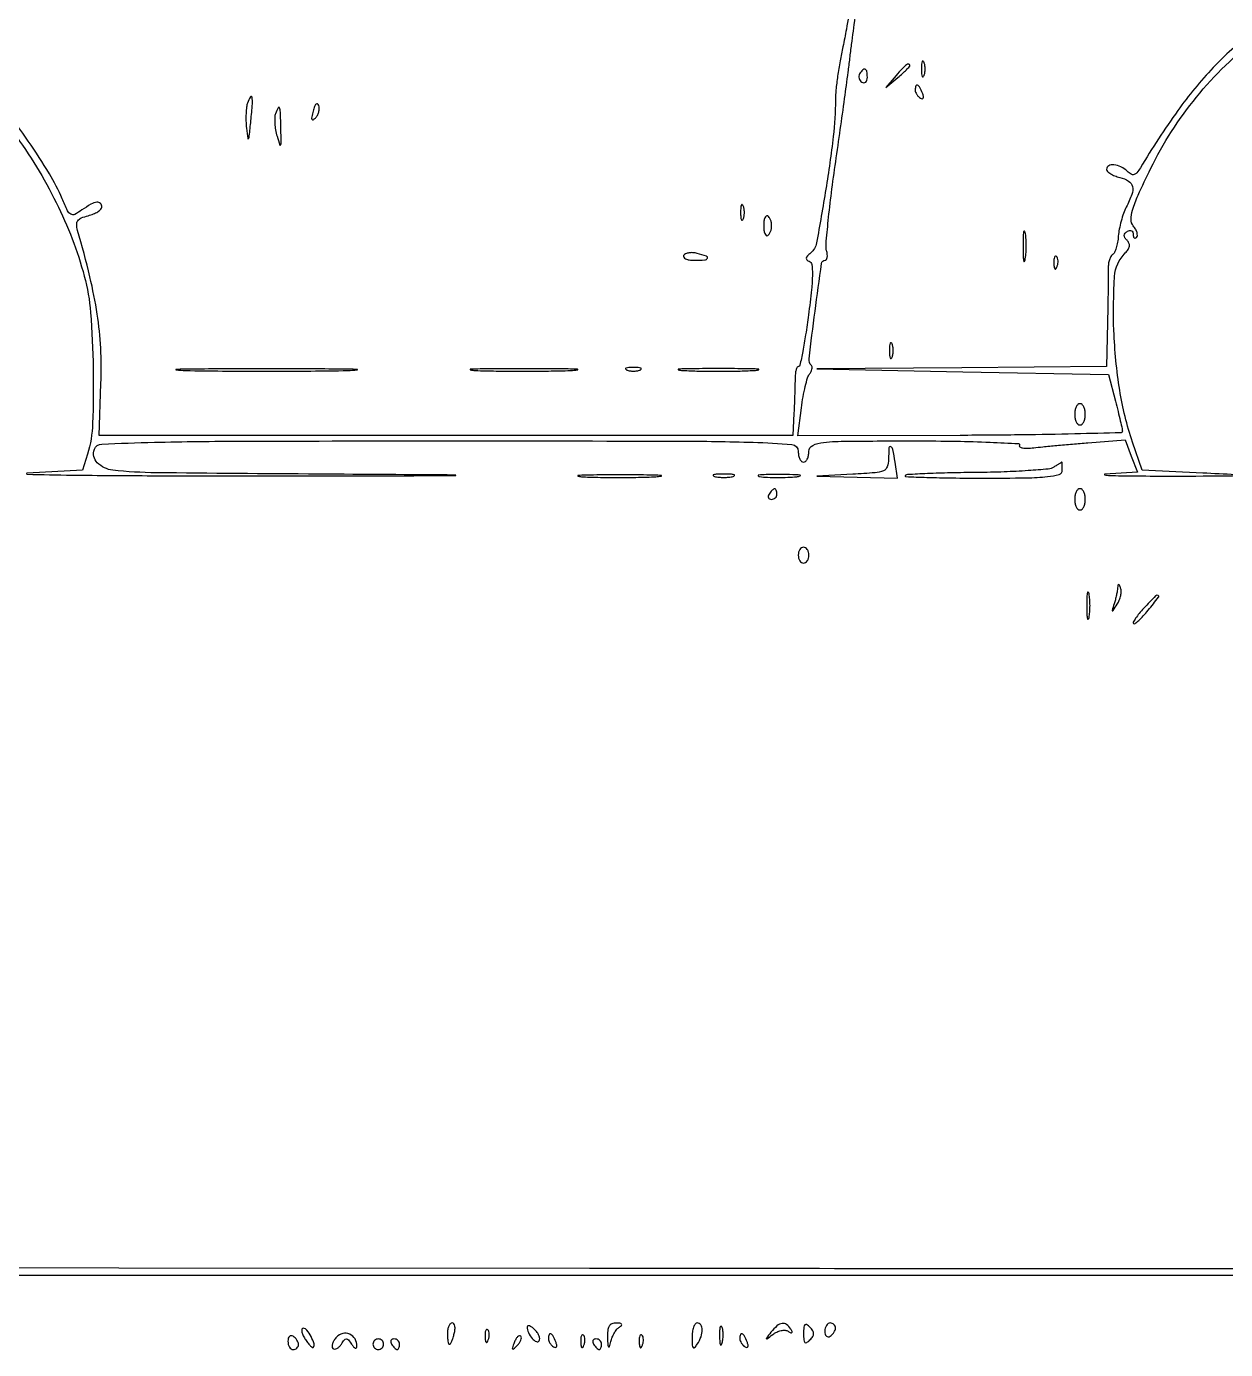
# Model space of a CAD drawing. Extents: x 12 to 724, y 10 to 508.
# Drawn here: x 261.8 to 487.4, y 10 to 259 of the extents above; entities that cross this region are included whole.
import ezdxf

# ---------------------------------------------------------------- set-up
doc = ezdxf.new("R2010")
doc.units = 0
doc.header["$MEASUREMENT"] = 0
doc.layers.get('0').update_dxf_attribs({"linetype": 'CONTINUOUS'})

msp = doc.modelspace()

# ---------------------------------------------------------------- linework, layer by layer
msp.add_lwpolyline([(12, 266), (12, 24), (368, 24), (724, 24), (724, 266), (724, 508), (368, 508), (12, 508)], close=True)
for points in [[(722.006371, 267, -0.000004), (722.010733, 175.078158, -0.000006), (722.012826, 97.485527), (722.013795, 27.273432, -0.00196), (722.009792, 26.248603, -0.411033), (721.261999, 25.504375, -0.000056), (651.029695, 25.298284, -0.000749), (552.145437, 25.167256, -0.000134), (367.75, 25.248603), (13.5, 25.5), (13.247953, 265.676282, -0.000125), (13.12762, 416.322756, -0.001695), (13.284123, 471.377721, -0.000669), (13.536823, 504.756556, -0.338611), (14.747953, 506.310992, -0.063831), (16.207104, 506.499424, -0.000006), (119.604644, 506.595186, -0.000202), (233.866096, 506.6534, -0.000122), (369.246579, 506.63471), (721.993157, 506.5)], [(425.404988, 249.75), (423.5, 247.5), (425.75, 249.404988, 0.008332), (426.612165, 250.159969, 0.012381), (427.339063, 250.851732, 0.007508), (427.918017, 251.44834, 0.191119), (428, 251.654988, 0.372044), (427.789444, 251.898791, 0.197337), (427.373826, 251.795506, 0.048385), (426.598996, 251.102181, 0.010402)], [(430.157895, 251, 0.017491), (430.189089, 250.10856, 0.078554), (430.306058, 249.601562, 0.447206), (430.474999, 249.540618, 0.174857), (430.662281, 249.75, 0.057986), (430.818615, 250.320008, 0.037979), (430.87034, 251, 0.037979), (430.818615, 251.679992, 0.057986), (430.662281, 252.25, 0.174857), (430.474999, 252.459382, 0.447206), (430.306058, 252.398438, 0.078554), (430.189089, 251.89144, 0.017491)], [(418.542705, 250.069098, 0.108373), (418.401101, 249.665803, 0.099685), (418.434921, 249.22714, 0.095498), (418.639411, 248.820631, 0.090427), (418.983688, 248.510081, 0.136093), (419.36964, 248.397824, 0.190788), (419.701458, 248.524436, 0.140899), (419.925389, 248.890269, 0.067432), (420, 249.440983, 0.039415), (419.914842, 250.519563, 0.25701), (419.592818, 250.933879, 0.315493), (419.13314, 250.838655, 0.050477)], [(429, 247.059017, 0.088797), (429.072509, 246.65395, 0.053277), (429.290385, 246.21498, 0.051183), (429.610411, 245.810572, 0.061454), (429.988546, 245.507079, 0.1144), (430.325929, 245.393111, 0.32948), (430.525685, 245.512472, 0.155351), (430.556862, 245.868281, 0.036408), (430.381557, 246.448062, 0.029964), (429.894727, 247.51997, 0.168622), (429.441482, 247.942608, 0.444011), (429.117673, 247.798253, 0.079093)], [(303.398157, 244.595196, 0.063629), (303.212698, 243.835109, 0.018096), (303.120146, 242.620402, 0.017915), (303.114535, 241.22895, 0.01809), (303.208733, 239.845196, 0.004766), (303.428825, 237.917402, 0.716164), (303.58036, 237.885957, 0.106836), (303.735787, 238.355681, 0.001597), (304.036397, 241.25, 0.005421), (304.323852, 244.454789, 0.066885), (304.256676, 245.675913, 0.686781), (303.955129, 245.730371, 0.044896)], [(315.731213, 243.080159, 0.013933), (315.479614, 241.995419, 0.131195), (315.508441, 241.522275, 0.470166), (315.72933, 241.436586, 0.069225), (316.16845, 241.76845, 0.0741), (316.539971, 242.270088, 0.058506), (316.7862, 242.899953, 0.059552), (316.8766, 243.556574, 0.085105), (316.787763, 244.13671, 0.170804), (316.564152, 244.424773, 0.353106), (316.298474, 244.396366, 0.106885), (316.004403, 243.940026, 0.02593)], [(308.670843, 242.584614, 0.080893), (308.517651, 241.847734, 0.027617), (308.530447, 240.75233, 0.026616), (308.67874, 239.523738, 0.027712), (308.955598, 238.334614, 0.006153), (309.458138, 236.689472, 0.669625), (309.628832, 236.675456, 0.122923), (309.733234, 237.125376, 0.001978), (309.679251, 239.75, 0.002696), (309.584957, 242.901209, 0.07677), (309.432707, 243.699112, 0.656914), (309.177062, 243.716155, 0.027136)], [(396.157895, 224, 0.017491), (396.189089, 223.10856, 0.078554), (396.306058, 222.601562, 0.447206), (396.474999, 222.540618, 0.174857), (396.662281, 222.75, 0.057986), (396.818615, 223.320008, 0.037979), (396.87034, 224, 0.037979), (396.818615, 224.679992, 0.057986), (396.662281, 225.25, 0.174857), (396.474999, 225.459382, 0.447206), (396.306058, 225.398438, 0.078554), (396.189089, 224.89144, 0.017491)], [(400.5, 221.5, 0.031081), (400.55311, 220.646454, 0.065524), (400.720312, 220.005417, 0.125974), (400.966091, 219.672983, 0.31953), (401.25, 219.654508, 0.107182), (401.537543, 219.93173, 0.051073), (401.779688, 220.387826, 0.047331), (401.944413, 220.936991, 0.049246), (402, 221.5, 0.049246), (401.944413, 222.063009, 0.047331), (401.779688, 222.612174, 0.051073), (401.537543, 223.06827, 0.107182), (401.25, 223.345492, 0.31953), (400.966091, 223.327017, 0.125974), (400.720312, 222.994583, 0.065524), (400.55311, 222.353546, 0.031081)], [(449.286014, 217.5, 0.006817), (449.315278, 215.711719, 0.040183), (449.418418, 214.780601, 0.720633), (449.561388, 214.761725, 0.075924), (449.717581, 215.26375, 0.022548), (449.846293, 216.485188, 0.015659), (449.885962, 217.872547, 0.015827), (449.839977, 219.209518, 0.031163), (449.703931, 220.26375, 0.248898), (449.549185, 220.455688, 0.49082), (449.403147, 220.374351, 0.030832), (449.307632, 219.29708, 0.00738)], [(385.441979, 215.90612, 0.293546), (385.447967, 215.563512, 0.140077), (385.798181, 215.266173, 0.072514), (386.498384, 215.064213, 0.034022), (387.440983, 215, 0.013228), (389.438062, 215.052843, 0.284356), (389.901836, 215.374914, 0.439388), (389.72398, 215.775037, 0.01719), (388.000996, 216.289489, 0.046215), (387.194768, 216.422423, 0.054994), (386.424696, 216.392509, 0.064046), (385.801315, 216.21553, 0.15438)], [(455.078947, 214.416667, 0.018894), (455.137993, 213.670344, 0.168741), (455.279315, 213.37858, 0.470617), (455.461564, 213.395823, 0.054073), (455.683114, 213.8125, 0.051402), (455.839148, 214.359369, 0.05415), (455.876576, 214.916927, 0.060344), (455.797407, 215.402231, 0.126455), (455.604167, 215.729167, 0.296942), (455.385309, 215.77538, 0.208169), (455.200665, 215.592839, 0.077125), (455.089945, 215.112848, 0.028489)], [(424.157895, 198, 0.017491), (424.189089, 197.10856, 0.078554), (424.306058, 196.601562, 0.447206), (424.474999, 196.540618, 0.174857), (424.662281, 196.75, 0.057986), (424.818615, 197.320008, 0.037979), (424.87034, 198, 0.037979), (424.818615, 198.679992, 0.057986), (424.662281, 199.25, 0.174857), (424.474999, 199.459382, 0.447206), (424.306058, 199.398438, 0.078554), (424.189089, 198.89144, 0.017491)], [(291.75, 194.252016, 0.003141), (298.692286, 194.157203, 0.001844), (307, 194.126571, 0.001844), (315.307714, 194.157203, 0.003141), (322.25, 194.252016, 0.020416), (324.0652, 194.362454, 0.941008), (324.060937, 194.466792, 0.004156), (317.937189, 194.537996, 0.000829), (307, 194.556124, 0.000829), (296.062811, 194.537996, 0.004156), (289.939063, 194.466792, 0.941008), (289.9348, 194.362454, 0.020416)], [(346.199419, 194.25617, 0.006115), (350.20087, 194.152194, 0.00341), (355.075429, 194.118428, 0.003401), (360.00709, 194.151454, 0.005509), (364.199419, 194.254263, 0.029078), (365.486887, 194.375222, 0.909231), (365.480454, 194.488346, 0.008015), (361.950678, 194.566647, 0.001511), (355.5, 194.586823, 0.001551), (349.040449, 194.567466, 0.00736), (345.342954, 194.49048, 0.872495), (345.331428, 194.376111, 0.049593)], [(374.75, 194.337719, 0.057986), (375.320008, 194.181385, 0.037979), (376, 194.12966, 0.037979), (376.679992, 194.181385, 0.057986), (377.25, 194.337719, 0.174857), (377.459382, 194.525001, 0.447206), (377.398438, 194.693942, 0.078554), (376.89144, 194.810911, 0.017491), (376, 194.842105, 0.017491), (375.10856, 194.810911, 0.078554), (374.601562, 194.693942, 0.447206), (374.540618, 194.525001, 0.174857)], [(385.25, 194.25845, 0.008153), (388.322899, 194.149392, 0.004793), (392, 194.114145, 0.004793), (395.677101, 194.149392, 0.008153), (398.75, 194.25845, 0.051624), (399.563978, 194.385584, 0.855935), (399.551562, 194.505517, 0.01079), (396.840633, 194.587414, 0.002155), (392, 194.608279, 0.002155), (387.159367, 194.587414, 0.01079), (384.448438, 194.505517, 0.855935), (384.436022, 194.385584, 0.051624)], [(459, 186, 0.048028), (459.073693, 185.234582, 0.068025), (459.29375, 184.5875, 0.088204), (459.618118, 184.151477, 0.191087), (460, 184, 0.191087), (460.381882, 184.151477, 0.088204), (460.70625, 184.5875, 0.068025), (460.926307, 185.234582, 0.048028), (461, 186, 0.048028), (460.926307, 186.765418, 0.068025), (460.70625, 187.4125, 0.088204), (460.381882, 187.848523, 0.191087), (460, 188, 0.191087), (459.618118, 187.848523, 0.088204), (459.29375, 187.4125, 0.068025), (459.073693, 186.765418, 0.048028)], [(424, 177.54569, -0.088963), (423.748875, 176.145462, -0.20848), (423.0268, 175.394799, -0.079012), (421.448007, 175.015064, -0.006641), (417.25, 174.74155), (410.5, 174.391721), (418.076807, 174.19586), (425.653614, 174), (425.213308, 177, 0.010191), (424.813244, 179.386238, 0.245155), (424.407157, 179.901642, 0.526462), (424.059062, 179.68988, 0.01377)], [(455.084118, 176.07315, -0.118521), (454.026496, 175.712805, -0.005611), (450.256959, 175.405993, -0.008961), (445.73387, 175.170265, -0.006303), (440.639495, 175.060506, 0.003357), (435.611252, 174.981807, 0.005299), (431.299284, 174.839623, 0.001594), (427.574339, 174.665366, 0.185966), (427.138711, 174.472044, 0.654326), (427.213675, 174.280714, 0.001518), (431.21158, 174.138663, 0.005167), (435.946865, 174.033779, 0.002953), (441.666667, 174, 0.003082), (449.918245, 174.050862, 0.021839), (453.916667, 174.275, 0.04712), (456.067168, 174.69715, 0.332163), (456.666667, 175.5, 0.00521), (456.660684, 176.074118, 0.008808), (456.642187, 176.554877, 0.003143), (456.616983, 176.95856, 0.447736), (456.583333, 176.984687, 0.090585), (456.523591, 176.962036, 0.000802), (456.108564, 176.710607, 0.002744), (455.632832, 176.41777, 0.001764)], [(366.20625, 174.259447, 0.008346), (369.299387, 174.150284, 0.004596), (373.085078, 174.11472, 0.00458), (376.92658, 174.149131, 0.007321), (380.20625, 174.25661, 0.036599), (381.253362, 174.383474, 0.884121), (381.244961, 174.501803, 0.010914), (378.516356, 174.584076, 0.002028), (373.5, 174.605443, 0.002097), (368.474935, 174.585388, 0.009805), (365.582461, 174.504977, 0.825028), (365.5651, 174.385046, 0.070857)], [(391.25, 174.310674, 0.039571), (392.047266, 174.168469, 0.024357), (393, 174.122029, 0.024357), (393.952734, 174.168469, 0.039571), (394.75, 174.310674, 0.161593), (395.00914, 174.478988, 0.542911), (394.957812, 174.633659, 0.052887), (394.251983, 174.740287, 0.011065), (393, 174.767997, 0.011065), (391.748017, 174.740287, 0.052887), (391.042188, 174.633659, 0.542911), (390.99086, 174.478988, 0.161593)], [(399.727696, 174.278268, 0.02012), (401.234338, 174.152063, 0.010546), (403.11537, 174.110215, 0.010474), (405.048239, 174.148479, 0.015806), (406.727696, 174.270202, 0.062969), (407.351289, 174.416037, 0.78507), (407.335636, 174.550546, 0.026082), (406.006031, 174.645979, 0.004587), (403.5, 174.67186, 0.004873), (400.985512, 174.650253, 0.021409), (399.504386, 174.559569, 0.613017), (399.45162, 174.422293, 0.180442)], [(401.5, 171, 0.082592), (401.343488, 170.6179, 0.161196), (401.3746, 170.29375, 0.182303), (401.586039, 170.078288, 0.108972), (401.940983, 170, 0.093332), (402.345238, 170.076123, 0.09642), (402.688914, 170.29375, 0.099167), (402.918938, 170.618444, 0.105053), (403, 171, 0.042167), (402.967655, 171.382849, 0.061769), (402.870461, 171.70625, 0.081139), (402.727648, 171.92554, 0.210953), (402.559017, 172, 0.151918), (402.34829, 171.934461, 0.038439), (402.066025, 171.70625, 0.035638), (401.768994, 171.382774, 0.029505)], [(459, 170, 0.048028), (459.073693, 169.234582, 0.068025), (459.29375, 168.5875, 0.088204), (459.618118, 168.151477, 0.191087), (460, 168, 0.191087), (460.381882, 168.151477, 0.088204), (460.70625, 168.5875, 0.068025), (460.926307, 169.234582, 0.048028), (461, 170, 0.048028), (460.926307, 170.765418, 0.068025), (460.70625, 171.4125, 0.088204), (460.381882, 171.848523, 0.191087), (460, 172, 0.191087), (459.618118, 171.848523, 0.088204), (459.29375, 171.4125, 0.068025), (459.073693, 170.765418, 0.048028)], [(407, 159.5, 0.064853), (407.074694, 158.926543, 0.082425), (407.29375, 158.440625, 0.098894), (407.618646, 158.115568, 0.148195), (408, 158, 0.148195), (408.381354, 158.115568, 0.098894), (408.70625, 158.440625, 0.082425), (408.925306, 158.926543, 0.064853), (409, 159.5, 0.064853), (408.925306, 160.073457, 0.082425), (408.70625, 160.559375, 0.098894), (408.381354, 160.884432, 0.148195), (408, 161, 0.148195), (407.618646, 160.884432, 0.098894), (407.29375, 160.559375, 0.082425), (407.074694, 160.073457, 0.064853)], [(461.272364, 150, 0.008087), (461.298431, 148.38851, 0.039503), (461.399666, 147.482812, 0.611425), (461.546986, 147.439977, 0.142433), (461.705733, 147.75, 0.029693), (461.840649, 148.774707, 0.017887), (461.884498, 150, 0.017887), (461.840649, 151.225293, 0.029693), (461.705733, 152.25, 0.142433), (461.546986, 152.560023, 0.611425), (461.399666, 152.517188, 0.039503), (461.298431, 151.61149, 0.008087)], [(467.078947, 153.331787, -0.026585), (467.009284, 152.757118, -0.010249), (466.854136, 151.96865, -0.010113), (466.650633, 151.118725, -0.012294), (466.424495, 150.331787, 0.001747), (466.041936, 149.099086, 0.48031), (466.096136, 149.019541, 0.274771), (466.215612, 149.078613, 0.001285), (466.995269, 150.287676, 0.045436), (467.397416, 151.06133, 0.043469), (467.660355, 151.906342, 0.046663), (467.756682, 152.695062, 0.103788), (467.649722, 153.287676, 0.013863), (467.403102, 153.850283, 0.269455), (467.252586, 153.95404, 0.393954), (467.135852, 153.860903, 0.019832)], [(472.003704, 149.503943, 0.015414), (471.13503, 148.520208, 0.025407), (470.471156, 147.631781, 0.023088), (470.031788, 146.906664, 0.349533), (470.07939, 146.635727, 0.359497), (470.355795, 146.626287, 0.02039), (471.059726, 147.215427, 0.023664), (471.903981, 148.05893, 0.014283), (472.826058, 149.131784, 0.004224), (474.766278, 151.565983, 0.486242), (474.681464, 151.911574, 0.316466), (474.216827, 151.823172, 0.003901)], [(341, 13, 0.018041), (341.027671, 12.233356, 0.029316), (341.112615, 11.5875, 0.029396), (341.233718, 11.109555, 0.326917), (341.383369, 11, 0.269386), (341.560437, 11.102864, 0.023188), (341.807757, 11.5875, 0.025621), (342.061542, 12.233613, 0.016817), (342.289749, 13, 0.040966), (342.424365, 13.766322, 0.070464), (342.392877, 14.4125, 0.106581), (342.210205, 14.842465, 0.24384), (341.90638, 15, 0.206609), (341.559898, 14.850443, 0.082769), (341.266249, 14.4125, 0.063112), (341.066544, 13.765641, 0.043375)], [(371.116001, 12.25, 0.004766), (371.189723, 10.824996, 0.157827), (371.313563, 10.509727, 0.599795), (371.467147, 10.540397, 0.012082), (371.731684, 11.5, -0.039387), (372.00652, 12.319559, -0.034086), (372.417789, 13.128314, -0.035575), (372.894871, 13.811344, -0.078969), (373.365682, 14.234687, 0.062581), (373.737428, 14.547645, 0.374523), (373.744274, 14.78089, 0.194031), (373.452129, 14.940541, 0.027028), (372.75, 14.984687, 0.101656), (371.948522, 14.827332, 0.160284), (371.423636, 14.372195, 0.110555), (371.152386, 13.549181, 0.035092)], [(387.015313, 12.25, 0.011096), (387.054211, 10.849063, 0.155556), (387.228862, 10.383071, 0.461139), (387.512621, 10.371881, 0.043106), (388, 11, 0.05437), (388.711128, 12.417104, 0.089354), (388.948307, 13.7337, 0.147327), (388.676305, 14.636788, 0.251537), (388, 15, 0.242407), (387.617555, 14.80301, 0.069028), (387.298248, 14.192187, 0.052836), (387.082357, 13.303322, 0.03458)], [(412, 13.440983, 0.066118), (412.073267, 12.889346, 0.138808), (412.29375, 12.521475, 0.191142), (412.620352, 12.392057, 0.139169), (413, 12.5, 0.06081), (413.382515, 12.806203, 0.051032), (413.70625, 13.2129, 0.053229), (413.926698, 13.653442, 0.089642), (414, 14.059017, 0.105429), (413.923444, 14.418051, 0.099231), (413.70625, 14.723586, 0.096318), (413.381732, 14.928382, 0.092995), (413, 15, 0.153634), (412.618621, 14.879982, 0.097988), (412.29375, 14.542039, 0.080552), (412.074545, 14.037096, 0.062283)], [(311, 11.559017, 0.062283), (311.074545, 10.962904, 0.080552), (311.29375, 10.457961, 0.097988), (311.618621, 10.120018, 0.153634), (312, 10, 0.092995), (312.381732, 10.071618, 0.096318), (312.70625, 10.276414, 0.099231), (312.923444, 10.581949, 0.105429), (313, 10.940983, 0.089642), (312.926698, 11.346558, 0.053229), (312.70625, 11.7871, 0.051032), (312.382515, 12.193797, 0.06081), (312, 12.5, 0.139169), (311.620352, 12.607943, 0.191142), (311.29375, 12.478525, 0.138808), (311.073267, 12.110654, 0.066118)], [(314.203671, 12.045478, 0.01756), (314.69411, 11.318298, 0.030493), (315.157205, 10.756569, 0.033321), (315.544586, 10.392955, 0.38572), (315.735684, 10.40235, 0.276739), (315.908421, 11.091966, 0.045201), (315.369065, 12.423464, 0.045225), (314.588155, 13.653666, 0.232774), (313.884537, 14, 0.31296), (313.646578, 13.834884, 0.130593), (313.60642, 13.425859, 0.067431), (313.798919, 12.795782, 0.03178)], [(320.14912, 12.333927, 0.044388), (319.680251, 11.724788, 0.062666), (319.387541, 11.106437, 0.080562), (319.303528, 10.572876, 0.197717), (319.453493, 10.213174, 0.201273), (319.777779, 10.080572, 0.116069), (320.194043, 10.182519, 0.081719), (320.644284, 10.513815, 0.050553), (321.054373, 11.02896, -0.027559), (321.621226, 11.812285, -0.229999), (322.006673, 11.992398, -0.221623), (322.396002, 11.803756, -0.025631), (322.984687, 11, 0.032376), (323.366027, 10.493797, 0.126648), (323.684621, 10.271844, 0.34245), (323.891275, 10.336526, 0.149605), (323.984687, 10.627555, 0.137861), (323.622358, 11.987311, 0.155689), (322.616281, 12.883126, 0.162527), (321.31226, 13.009162, 0.151184)], [(348.078947, 12.416667, 0.018894), (348.137993, 11.670344, 0.168741), (348.279315, 11.37858, 0.470617), (348.461564, 11.395823, 0.054073), (348.683114, 11.8125, 0.051402), (348.839148, 12.359369, 0.05415), (348.876576, 12.916927, 0.060344), (348.797407, 13.402231, 0.126455), (348.604167, 13.729167, 0.296942), (348.385309, 13.77538, 0.208169), (348.200665, 13.592839, 0.077125), (348.089945, 13.112848, 0.028489)], [(353.564293, 11.293128, 0.008399), (353.21821, 10.336218, 0.286372), (353.270328, 10.111181, 0.400052), (353.463552, 10.106486, 0.011214), (354.124088, 10.733333, 0.043285), (354.558688, 11.246577, 0.063152), (354.837219, 11.768815, 0.082976), (354.927901, 12.220211, 0.20742), (354.806872, 12.526461, 0.278911), (354.538684, 12.59249, 0.120343), (354.210949, 12.395085, 0.070189), (353.866277, 11.940734, 0.036269)], [(356.015313, 14.289427, 0.10161), (356.26637, 13.176759, 0.070428), (356.95904, 12.084273, 0.103116), (357.731633, 11.485157, 0.387677), (358.27004, 11.643237, 0.162263), (358.366301, 12.066125, 0.072431), (358.227525, 12.627095, 0.060595), (357.890232, 13.232696, 0.048917), (357.39504, 13.789427, 0.028423), (356.859677, 14.230602, 0.071307), (356.414291, 14.46819, 0.176471), (356.137344, 14.467726, 0.3201)], [(360, 12.059017, 0.088797), (360.072509, 11.65395, 0.053277), (360.290385, 11.21498, 0.051183), (360.610411, 10.810572, 0.061454), (360.988546, 10.507079, 0.1144), (361.325929, 10.393111, 0.32948), (361.525685, 10.512472, 0.155351), (361.556862, 10.868281, 0.036408), (361.381557, 11.448062, 0.029964), (360.894727, 12.51997, 0.168622), (360.441482, 12.942608, 0.444011), (360.117673, 12.798253, 0.079093)], [(366.078947, 11.416667, 0.018894), (366.137993, 10.670344, 0.168741), (366.279315, 10.37858, 0.470617), (366.461564, 10.395823, 0.054073), (366.683114, 10.8125, 0.051402), (366.839148, 11.359369, 0.05415), (366.876576, 11.916927, 0.060344), (366.797407, 12.402231, 0.126455), (366.604167, 12.729167, 0.296942), (366.385309, 12.77538, 0.208169), (366.200665, 12.592839, 0.077125), (366.089945, 12.112848, 0.028489)], [(377.078947, 11.416667, 0.018894), (377.137993, 10.670344, 0.168741), (377.279315, 10.37858, 0.470617), (377.461564, 10.395823, 0.054073), (377.683114, 10.8125, 0.051402), (377.839148, 11.359369, 0.05415), (377.876576, 11.916927, 0.060344), (377.797407, 12.402231, 0.126455), (377.604167, 12.729167, 0.296942), (377.385309, 12.77538, 0.208169), (377.200665, 12.592839, 0.077125), (377.089945, 12.112848, 0.028489)], [(392.194949, 12.5, 0.012823), (392.235556, 11.431793, 0.080377), (392.356533, 10.900903, 0.597527), (392.51666, 10.883358, 0.087174), (392.692991, 11.269032, 0.037336), (392.832894, 12.036634, 0.029507), (392.872264, 12.880008, 0.030339), (392.814405, 13.671085, 0.06278), (392.655937, 14.269032, 0.31318), (392.47713, 14.386009, 0.333666), (392.315079, 14.257153, 0.052471), (392.212705, 13.580113, 0.014395)], [(396, 12.059017, 0.088797), (396.072509, 11.65395, 0.053277), (396.290385, 11.21498, 0.051183), (396.610411, 10.810572, 0.061454), (396.988546, 10.507079, 0.1144), (397.325929, 10.393111, 0.32948), (397.525685, 10.512472, 0.155351), (397.556862, 10.868281, 0.036408), (397.381557, 11.448062, 0.029964), (396.894727, 12.51997, 0.168622), (396.441482, 12.942608, 0.444011), (396.117673, 12.798253, 0.079093)], [(401.872445, 13.25, 0.001592), (400.998195, 12.127907, 0.347362), (400.99946, 12.000669, 0.408033), (401.114327, 11.987124, 0.001724), (402.206195, 12.83609, -0.056682), (402.947847, 13.29192, -0.058976), (403.7632, 13.562153, -0.06559), (404.526402, 13.616606, -0.124083), (405.110704, 13.431581, 0.025541), (405.600362, 13.162486, 0.297903), (405.806645, 13.188958, 0.337512), (405.847766, 13.379003, 0.028921), (405.595492, 13.845492, 0.093439), (404.80914, 14.706843, 0.203531), (403.957054, 14.918049, 0.145276), (402.998313, 14.458305, 0.042541)], [(408, 13, 0.018208), (408.04368, 11.800928, 0.180052), (408.25, 11.35, 0.354955), (408.601187, 11.313616, 0.051663), (409.2, 11.8, 0.049631), (409.734592, 12.452741, 0.147822), (409.9, 13, 0.147822), (409.734592, 13.547259, 0.049631), (409.2, 14.2, 0.051663), (408.601187, 14.686384, 0.354955), (408.25, 14.65, 0.180052), (408.04368, 14.199072, 0.018208)], [(327, 11, 0.099038), (327.076342, 10.618362, 0.097945), (327.29375, 10.29375, 0.097945), (327.618362, 10.076342, 0.099038), (328, 10, 0.099038), (328.381638, 10.076342, 0.097945), (328.70625, 10.29375, 0.097945), (328.923658, 10.618362, 0.099038), (329, 11, 0.099038), (328.923658, 11.381638, 0.097945), (328.70625, 11.70625, 0.097945), (328.381638, 11.923658, 0.099038), (328, 12, 0.099038), (327.618362, 11.923658, 0.097945), (327.29375, 11.70625, 0.097945), (327.076342, 11.381638, 0.099038)], [(330.5, 11, 0.029505), (330.768994, 10.617226, 0.035638), (331.066025, 10.29375, 0.038439), (331.34829, 10.065539, 0.151918), (331.559017, 10, 0.210953), (331.727648, 10.07446, 0.081139), (331.870461, 10.29375, 0.061769), (331.967655, 10.617151, 0.042167), (332, 11, 0.105053), (331.918938, 11.381556, 0.099167), (331.688914, 11.70625, 0.09642), (331.345238, 11.923877, 0.093332), (330.940983, 12, 0.108972), (330.586039, 11.921712, 0.182303), (330.3746, 11.70625, 0.161196), (330.343488, 11.3821, 0.082592)], [(368.5, 11, 0.029505), (368.768994, 10.617226, 0.035638), (369.066025, 10.29375, 0.038439), (369.34829, 10.065539, 0.151918), (369.559017, 10, 0.210953), (369.727648, 10.07446, 0.081139), (369.870461, 10.29375, 0.061769), (369.967655, 10.617151, 0.042167), (370, 11, 0.105053), (369.918938, 11.381556, 0.099167), (369.688914, 11.70625, 0.09642), (369.345238, 11.923877, 0.093332), (368.940983, 12, 0.108972), (368.586039, 11.921712, 0.182303), (368.3746, 11.70625, 0.161196), (368.343488, 11.3821, 0.082592)]]:
    msp.add_lwpolyline(points, format="xyb", close=True)
for points in [[(416.916634, 263.538022, -0.003212), (416.055936, 258.490312, -0.010665), (415.398054, 255.187947, 0.010687), (414.86288, 252.500925, 0.00911), (414.411041, 249.646725, 0.009213), (414.095128, 247.034655, 0.025573), (414.001235, 245.187947, -0.030081), (413.588027, 238.287334, -0.01035), (412.185359, 228.380575, -0.004569), (410.445784, 218.276229, -0.179037), (409.307529, 216.351001, 0.033255), (408.719247, 215.804039, 0.147546), (408.510948, 215.386048, 0.258279), (408.623993, 215.062544, 0.102194), (409.045458, 214.818181, -0.286444), (409.556995, 214.199772, -0.036269), (409.666757, 212.391982, -0.023791), (409.494032, 209.489415, -0.00577), (408.925611, 204.71718, -0.005846), (408.393809, 200.991543, -0.009605), (407.84663, 197.854422, -0.003683), (407.315819, 195.225841, -0.354911), (407.037729, 195, 0.281857), (406.798422, 194.853458, 0.049234), (406.596839, 194.339062, 0.040852), (406.454448, 193.612175, 0.025896), (406.40265, 192.75, -0.004538), (406.382751, 191.599918, -0.001502), (406.333158, 189.9125, -0.001496), (406.266963, 188.042135, -0.001699), (406.192071, 186.25), (406, 182), (340.75, 181.999024), (275.5, 181.998049), (275.837173, 191.789866, 0.021736), (275.776634, 198.4834, 0.024695), (275.124216, 204.864472, 0.021292), (273.746025, 211.884933, 0.010703), (271.442397, 220.620799, -0.058615), (271.263405, 221.715059, -0.167681), (271.478787, 222.444187, -0.140408), (272.132794, 222.964785, -0.036869), (273.417155, 223.389851, 0.033599), (274.406016, 223.709969, 0.045655), (275.241289, 224.135833, 0.053794), (275.82336, 224.597197, 0.20091), (276, 225.019052, 0.19444), (275.720938, 225.709525, 0.242008), (275.074167, 225.929425, 0.093686), (273.939188, 225.535619, 0.022557), (272.251216, 224.463405, -0.034294), (270.887015, 223.641109, -0.252485), (270.152182, 223.656351, -0.154442), (269.539796, 224.315072, -0.01168), (268.536141, 226.567744, 0.0376), (266.133289, 231.287063, 0.014899), (262.168125, 237.393626, 0.014999), (257.803877, 243.308252, 0.03366)], [(492.268168, 257.760857, 0.038989), (485.068228, 251.261685, 0.035035), (478.40345, 243.162199, 0.01918), (471.353571, 232.40486, -0.032714), (470.705484, 231.471996, -0.160617), (470.175995, 231.12532, -0.202949), (469.619605, 231.203316, -0.056231), (468.903571, 231.75, 0.076634), (467.707416, 232.588605, 0.09199), (466.386552, 232.961316, 0.14348), (465.401081, 232.768256, 0.280078), (465, 232.108408, 0.208396), (465.168069, 231.722675, 0.050787), (465.734375, 231.294405, 0.043524), (466.542749, 230.894893, 0.031538), (467.5, 230.589356, -0.075402), (469.140812, 229.902537, -0.205459), (469.85572, 228.898115, -0.141409), (469.754061, 227.397868, -0.030924), (468.71061, 225, 0.032214), (468.204989, 223.829842, 0.018708), (467.743579, 222.36958, 0.01865), (467.389184, 220.865105, 0.029736), (467.211918, 219.556018, -0.025532), (467.063762, 218.388205, -0.030757), (466.802198, 217.3135, -0.032057), (466.475859, 216.457753, -0.143339), (466.128344, 216.056018, 0.1257), (465.800341, 215.702378, 0.047133), (465.532835, 215.07583, 0.042945), (465.35794, 214.306337, 0.040069), (465.311478, 213.5, -0.00788), (465.319727, 212.28312, -0.001003), (465.290949, 209.664062, -0.001175), (465.243243, 206.555354, -0.000978), (465.178281, 203.25), (465, 195), (437.75, 194.77424), (410.5, 194.548481), (437.935412, 194.02424), (465.370823, 193.5), (466.666122, 188.5, -0.002726), (467.163724, 186.535139, -0.003785), (467.586593, 184.769057, -0.002358), (467.923698, 183.280651, -0.047447), (467.98071, 182.820195, -0.414508), (467.717004, 182.541367, -0.000488), (459.023842, 182.311929, -0.003482), (449.170543, 182.130149, -0.002086), (437.462155, 182.04455), (406.924311, 181.94871), (407.595214, 187.224355, -0.012307), (407.914965, 189.324323, -0.014993), (408.321154, 191.271057, -0.013565), (408.752425, 192.874091, -0.094322), (409.124382, 193.592009, 0.04971), (409.414573, 194.047976, 0.064511), (409.57897, 194.514804, 0.07925), (409.599953, 194.921255, 0.17135), (409.46669, 195.199977, -0.230207), (409.030365, 196.462005, -0.002726), (410.152981, 205.387935, -0.002215), (411.377073, 214.400411, -0.373942), (412.066682, 215, 0.262218), (412.314505, 215.139563, 0.098392), (412.455639, 215.527565, 0.064849), (412.469099, 216.107677, 0.037382), (412.343105, 216.795966, -0.085662), (412.235757, 218.057766, -0.003774), (412.648666, 222.457114, -0.006291), (413.245873, 227.686393, -0.004443), (414.042827, 233.545966, 0.000861), (414.91061, 239.601153, 0.000967), (415.724099, 245.429127, 0.000886), (416.398185, 250.392638, 0.005214), (416.719945, 253, -0.00491), (417.04153, 255.619029, -0.000813), (417.718863, 260.657812, -0.000893)], [(489.234768, 174.631258, 0.001768), (483.092476, 174.949466), (471.684952, 175.5), (469.892522, 180.781921, -0.042398), (467.483508, 190.524214, -0.029763), (466.375736, 201.773701, -0.025896), (466.509268, 211.940687, -0.182094), (468.516288, 216.37343, 0.05024), (469.060017, 217.038974, 0.111906), (469.290211, 217.647353, 0.137372), (469.213798, 218.213339, 0.094824), (468.848582, 218.751418, -0.058775), (468.456948, 219.247799, -0.148192), (468.341448, 219.688484, -0.166874), (468.494496, 220.084704, -0.079645), (468.912868, 220.446149, -0.089601), (469.32789, 220.609441, -0.168383), (469.680655, 220.560623, -0.176931), (469.915979, 220.307722, -0.100126), (470, 219.89235, 0.052353), (470.044761, 219.466035, 0.157415), (470.188735, 219.215446, 0.258825), (470.398804, 219.166147, 0.128035), (470.642501, 219.309167, 0.191716), (470.796191, 219.666129, 0.075983), (470.728997, 220.205466, 0.060374), (470.465939, 220.834268, 0.044003), (470.034721, 221.458163, -0.17866), (469.607725, 222.668596, -0.06994), (469.883829, 224.44604, -0.033681), (470.935737, 227.231433, -0.006109), (473.29401, 232.232329, -0.058142), (481.896599, 245.682647, -0.055825), (493.470801, 256.998037, -0.053294)], [(259.393839, 239.005842, -0.043585), (267.430351, 225.854213, -0.048951), (272.701767, 212, -0.04766), (273.877073, 205.173811, -0.014426), (274.365286, 194.661028, -0.01343), (274.268629, 184.269973, -0.066021), (273.289986, 178.5), (272.362433, 175.5), (261.931216, 174.945746, 0.960128), (261.933808, 174.736884, 0.004136), (270.42667, 174.567003, 0.002189), (285.459728, 174.456493, 0.000943), (305.5, 174.434722, 0.000042), (338.862407, 174.464241, 0.006756), (342.570533, 174.517941, 0.982801), (342.56986, 174.581101, 0.000087), (316.75, 174.749712, -0.000943), (286.202093, 175.001527, -0.025055), (278.060586, 175.492472, -0.170231), (275.144877, 176.892143, -0.29635), (274.606989, 179.418213, -0.298651), (275.9829, 180.408718, -0.004933), (285.875119, 180.741696, -0.005384), (302.379047, 180.956494, -0.000562), (341.106989, 181, -0.0004), (384.565457, 180.965208, -0.007186), (398.513374, 180.742412, -0.014388), (405.79927, 180.311189, -0.388699), (407, 179, 0.048028), (407.073693, 178.234582, 0.068025), (407.29375, 177.5875, 0.088204), (407.618118, 177.151477, 0.191087), (408, 177, 0.191087), (408.381882, 177.151477, 0.088204), (408.70625, 177.5875, 0.068025), (408.926307, 178.234582, 0.048028), (409, 179, -0.286687), (409.715441, 180.145219, -0.088889), (411.757377, 180.725074, -0.023307), (416.212575, 180.960399, -0.001541), (429.059017, 181, -0.003914), (436.715522, 180.940069, -0.006784), (443.073789, 180.754207, -0.002169), (448.423362, 180.50189, -0.570208), (448.600898, 180.163256, 0.414023), (448.668247, 179.877544, 0.097325), (449.178055, 179.685543, 0.04894), (450.095962, 179.622713, 0.022536), (451.291881, 179.712002, -0.005557), (452.983647, 179.896236, -0.001584), (455.613865, 180.144713, -0.001595), (458.584724, 180.40632, -0.001691), (461.5, 180.643734), (468.5, 181.189978), (469.646142, 178.14001), (470.792284, 175.090043), (464.646142, 174.737701, 0.870118), (464.635784, 174.610753, 0.047774), (465.592929, 174.490853, 0.00562), (469.957891, 174.412702, 0.00176), (476.5, 174.392145, 0.000419), (487.126749, 174.405052, 0.020574), (489.236728, 174.49625, 0.932511)]]:
    msp.add_lwpolyline(points, format="xyb")

doc.saveas('drawing.dxf')
